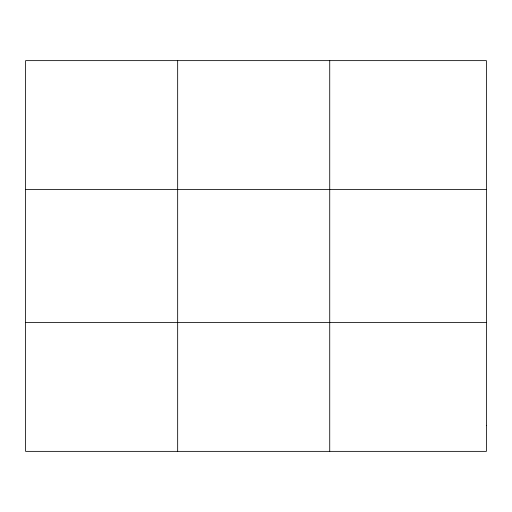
<?xml version="1.0" encoding="UTF-8"?>
<svg xmlns="http://www.w3.org/2000/svg" width="512" height="512" viewBox="0 0 512 512"><rect width="100%" height="100%" fill="white"/><g stroke="black" fill="none" stroke-linecap="round" stroke-linejoin="round"><path stroke-width="0.77" d="M177.664 60.634L177.664 451.366M329.728 60.634L329.728 451.366M25.6 189.574L486.4 189.574M25.6 322.426L486.4 322.426M486.4 425.581L486.4 451.366L25.6 451.366L25.6 60.634L486.4 60.634L486.4 425.581"/></g></svg>
